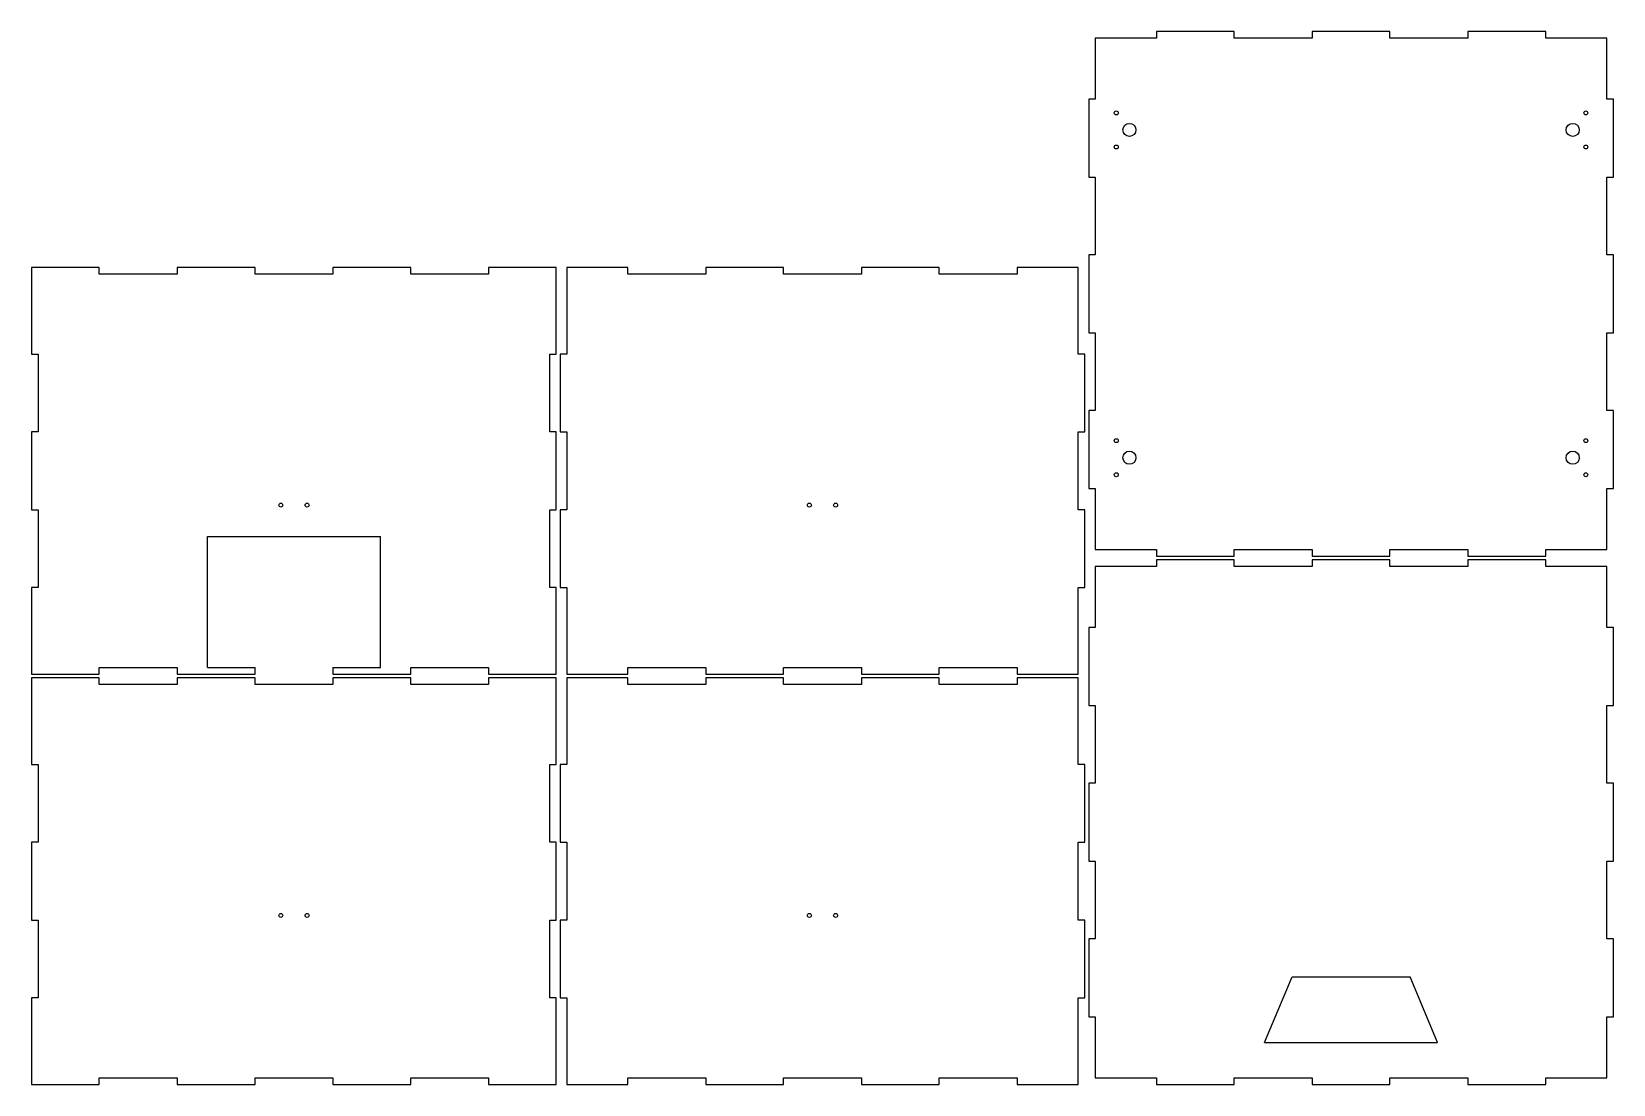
# Model space of a CAD drawing. Extents: x 0 to 1206, y 3 to 806.
import ezdxf

# ---------------------------------------------------------------- set-up
doc = ezdxf.new("R2010")
doc.units = 0
doc.header["$MEASUREMENT"] = 0
for name, color, linetype in [('BACK_OUTSIDECUTPATH', 7, 'Continuous'), ('BOTTOM_OUTSIDECUTPATH', 7, 'Continuous'), ('FRONT_OUTSIDECUTPATH', 7, 'Continuous'), ('LEFT_OUTSIDECUTPATH', 7, 'Continuous'), ('RIGHT_OUTSIDECUTPATH', 7, 'Continuous'), ('TOP_OUTSIDECUTPATH', 7, 'Continuous')]:
    doc.layers.add(name, color=color, linetype=linetype)

msp = doc.modelspace()

# ---------------------------------------------------------------- linework, layer by layer
for p, q in [((134, 321), (134, 421)), ((134, 421), (266, 421)), ((266, 321), (266, 421)), ((134, 321), (170.3125, 321)), ((229.6875, 321), (266, 321)), ((940, 35), (961, 85)), ((961, 85), (1051, 85)), ((1072, 35), (1051, 85)), ((940, 35), (1072, 35))]:
    msp.add_line(p, q)
for centre, radius in [((827, 744), 1.5), ((837, 731), 5), ((1175, 731), 5), ((1185, 744), 1.5), ((827, 718), 1.5), ((1185, 718), 1.5), ((827, 494), 1.5), ((1185, 494), 1.5), ((837, 481), 5), ((1175, 481), 5), ((827, 468), 1.5), ((1185, 468), 1.5), ((190, 444.834), 1.5), ((210, 444.834), 1.5), ((593, 444.834), 1.5), ((613, 444.834), 1.5), ((190, 131.834), 1.5), ((210, 131.834), 1.5), ((593, 131.834), 1.5), ((613, 131.834), 1.5)]:
    msp.add_circle(centre, radius)
at = {"layer": 'BACK_OUTSIDECUTPATH'}
for p, q in [((0, 626), (0, 560.0625)), ((51.5625, 626), (0, 626)), ((51.5625, 621), (51.5625, 626)), ((110.9375, 621), (51.5625, 621)), ((170.3125, 626), (110.9375, 626)), ((110.9375, 626), (110.9375, 621)), ((170.3125, 621), (170.3125, 626)), ((229.6875, 621), (170.3125, 621)), ((289.0625, 626), (229.6875, 626)), ((229.6875, 626), (229.6875, 621)), ((289.0625, 621), (289.0625, 626)), ((348.4375, 621), (289.0625, 621)), ((400, 626), (348.4375, 626)), ((348.4375, 626), (348.4375, 621)), ((400, 619.4375), (400, 626)), ((400, 560.0625), (400, 619.4375)), ((0, 560.0625), (5, 560.0625)), ((5, 560.0625), (5, 500.6875)), ((395, 500.6875), (395, 560.0625)), ((395, 560.0625), (400, 560.0625)), ((5, 500.6875), (0, 500.6875)), ((0, 500.6875), (0, 441.3125)), ((400, 500.6875), (395, 500.6875)), ((400, 441.3125), (400, 500.6875)), ((0, 441.3125), (5, 441.3125)), ((5, 441.3125), (5, 381.9375)), ((395, 381.9375), (395, 441.3125)), ((395, 441.3125), (400, 441.3125)), ((5, 381.9375), (0, 381.9375)), ((0, 381.9375), (0, 322.5625)), ((400, 381.9375), (395, 381.9375)), ((400, 316), (400, 381.9375)), ((0, 322.5625), (0, 316)), ((0, 316), (51.5625, 316)), ((51.5625, 316), (51.5625, 321)), ((51.5625, 321), (110.9375, 321)), ((110.9375, 321), (110.9375, 316)), ((110.9375, 316), (170.3125, 316)), ((170.3125, 316), (170.3125, 321)), ((229.6875, 321), (229.6875, 316)), ((229.6875, 316), (289.0625, 316)), ((289.0625, 316), (289.0625, 321)), ((289.0625, 321), (348.4375, 321)), ((348.4375, 321), (348.4375, 316)), ((348.4375, 316), (400, 316))]:
    msp.add_line(p, q, dxfattribs=at)
at = {"layer": 'BOTTOM_OUTSIDECUTPATH'}
for p, q in [((811, 801), (811, 754.4375)), ((857.5625, 801), (811, 801)), ((916.9375, 806), (857.5625, 806)), ((857.5625, 806), (857.5625, 801)), ((916.9375, 801), (916.9375, 806)), ((976.3125, 801), (916.9375, 801)), ((1035.6875, 806), (976.3125, 806)), ((976.3125, 806), (976.3125, 801)), ((1035.6875, 801), (1035.6875, 806)), ((1095.0625, 801), (1035.6875, 801)), ((1154.4375, 806), (1095.0625, 806)), ((1095.0625, 806), (1095.0625, 801)), ((1154.4375, 801), (1154.4375, 806)), ((1201, 801), (1154.4375, 801)), ((1201, 754.4375), (1201, 801)), ((811, 754.4375), (806, 754.4375)), ((806, 754.4375), (806, 695.0625)), ((1206, 754.4375), (1201, 754.4375)), ((1206, 695.0625), (1206, 754.4375)), ((806, 695.0625), (811, 695.0625)), ((811, 695.0625), (811, 635.6875)), ((1201, 635.6875), (1201, 695.0625)), ((1201, 695.0625), (1206, 695.0625)), ((811, 635.6875), (806, 635.6875)), ((806, 635.6875), (806, 576.3125)), ((1206, 635.6875), (1201, 635.6875)), ((1206, 576.3125), (1206, 635.6875)), ((806, 576.3125), (811, 576.3125)), ((811, 576.3125), (811, 516.9375)), ((1201, 516.9375), (1201, 576.3125)), ((1201, 576.3125), (1206, 576.3125)), ((811, 516.9375), (806, 516.9375)), ((806, 516.9375), (806, 457.5625)), ((1206, 516.9375), (1201, 516.9375)), ((1206, 457.5625), (1206, 516.9375)), ((806, 457.5625), (811, 457.5625)), ((811, 457.5625), (811, 411)), ((1201, 411), (1201, 457.5625)), ((1201, 457.5625), (1206, 457.5625)), ((811, 411), (857.5625, 411)), ((857.5625, 411), (857.5625, 406)), ((916.9375, 406), (916.9375, 411)), ((916.9375, 411), (976.3125, 411)), ((976.3125, 411), (976.3125, 406)), ((1035.6875, 406), (1035.6875, 411)), ((1035.6875, 411), (1095.0625, 411)), ((1095.0625, 411), (1095.0625, 406)), ((1154.4375, 406), (1154.4375, 411)), ((1154.4375, 411), (1201, 411)), ((857.5625, 406), (916.9375, 406)), ((976.3125, 406), (1035.6875, 406)), ((1095.0625, 406), (1154.4375, 406))]:
    msp.add_line(p, q, dxfattribs=at)
at = {"layer": 'FRONT_OUTSIDECUTPATH'}
for p, q in [((0, 313), (0, 247.0625)), ((51.5625, 313), (0, 313)), ((51.5625, 308), (51.5625, 313)), ((110.9375, 308), (51.5625, 308)), ((170.3125, 313), (110.9375, 313)), ((110.9375, 313), (110.9375, 308)), ((170.3125, 308), (170.3125, 313)), ((229.6875, 308), (170.3125, 308)), ((289.0625, 313), (229.6875, 313)), ((229.6875, 313), (229.6875, 308)), ((289.0625, 308), (289.0625, 313)), ((348.4375, 308), (289.0625, 308)), ((400, 313), (348.4375, 313)), ((348.4375, 313), (348.4375, 308)), ((400, 306.4375), (400, 313)), ((400, 247.0625), (400, 306.4375)), ((0, 247.0625), (5, 247.0625)), ((5, 247.0625), (5, 187.6875)), ((395, 187.6875), (395, 247.0625)), ((395, 247.0625), (400, 247.0625)), ((5, 187.6875), (0, 187.6875)), ((0, 187.6875), (0, 128.3125)), ((400, 187.6875), (395, 187.6875)), ((400, 128.3125), (400, 187.6875)), ((0, 128.3125), (5, 128.3125)), ((5, 128.3125), (5, 68.9375)), ((395, 68.9375), (395, 128.3125)), ((395, 128.3125), (400, 128.3125)), ((5, 68.9375), (0, 68.9375)), ((0, 68.9375), (0, 9.5625)), ((400, 68.9375), (395, 68.9375)), ((400, 3), (400, 68.9375)), ((0, 9.5625), (0, 3)), ((0, 3), (51.5625, 3)), ((51.5625, 3), (51.5625, 8)), ((51.5625, 8), (110.9375, 8)), ((110.9375, 8), (110.9375, 3)), ((110.9375, 3), (170.3125, 3)), ((170.3125, 3), (170.3125, 8)), ((170.3125, 8), (229.6875, 8)), ((229.6875, 8), (229.6875, 3)), ((229.6875, 3), (289.0625, 3)), ((289.0625, 3), (289.0625, 8)), ((289.0625, 8), (348.4375, 8)), ((348.4375, 8), (348.4375, 3)), ((348.4375, 3), (400, 3))]:
    msp.add_line(p, q, dxfattribs=at)
at = {"layer": 'LEFT_OUTSIDECUTPATH'}
for p, q in [((408, 313), (408, 247.0625)), ((454.5625, 313), (408, 313)), ((454.5625, 308), (454.5625, 313)), ((513.9375, 308), (454.5625, 308)), ((573.3125, 313), (513.9375, 313)), ((513.9375, 313), (513.9375, 308)), ((573.3125, 308), (573.3125, 313)), ((632.6875, 308), (573.3125, 308)), ((692.0625, 313), (632.6875, 313)), ((632.6875, 313), (632.6875, 308)), ((692.0625, 308), (692.0625, 313)), ((751.4375, 308), (692.0625, 308)), ((798, 313), (751.4375, 313)), ((751.4375, 313), (751.4375, 308)), ((798, 306.4375), (798, 313)), ((798, 247.0625), (798, 306.4375)), ((408, 247.0625), (403, 247.0625)), ((403, 247.0625), (403, 187.6875)), ((803, 247.0625), (798, 247.0625)), ((803, 187.6875), (803, 247.0625)), ((403, 187.6875), (408, 187.6875)), ((408, 187.6875), (408, 128.3125)), ((798, 128.3125), (798, 187.6875)), ((798, 187.6875), (803, 187.6875)), ((408, 128.3125), (403, 128.3125)), ((403, 128.3125), (403, 68.9375)), ((803, 128.3125), (798, 128.3125)), ((803, 68.9375), (803, 128.3125)), ((403, 68.9375), (408, 68.9375)), ((408, 68.9375), (408, 9.5625)), ((798, 3), (798, 68.9375)), ((798, 68.9375), (803, 68.9375)), ((408, 9.5625), (408, 3)), ((408, 3), (454.5625, 3)), ((454.5625, 3), (454.5625, 8)), ((454.5625, 8), (513.9375, 8)), ((513.9375, 8), (513.9375, 3)), ((513.9375, 3), (573.3125, 3)), ((573.3125, 3), (573.3125, 8)), ((573.3125, 8), (632.6875, 8)), ((632.6875, 8), (632.6875, 3)), ((632.6875, 3), (692.0625, 3)), ((692.0625, 3), (692.0625, 8)), ((692.0625, 8), (751.4375, 8)), ((751.4375, 8), (751.4375, 3)), ((751.4375, 3), (798, 3))]:
    msp.add_line(p, q, dxfattribs=at)
at = {"layer": 'RIGHT_OUTSIDECUTPATH'}
for p, q in [((408, 626), (408, 560.0625)), ((454.5625, 626), (408, 626)), ((454.5625, 621), (454.5625, 626)), ((513.9375, 621), (454.5625, 621)), ((573.3125, 626), (513.9375, 626)), ((513.9375, 626), (513.9375, 621)), ((573.3125, 621), (573.3125, 626)), ((632.6875, 621), (573.3125, 621)), ((692.0625, 626), (632.6875, 626)), ((632.6875, 626), (632.6875, 621)), ((692.0625, 621), (692.0625, 626)), ((751.4375, 621), (692.0625, 621)), ((798, 626), (751.4375, 626)), ((751.4375, 626), (751.4375, 621)), ((798, 619.4375), (798, 626)), ((798, 560.0625), (798, 619.4375)), ((408, 560.0625), (403, 560.0625)), ((403, 560.0625), (403, 500.6875)), ((803, 560.0625), (798, 560.0625)), ((803, 500.6875), (803, 560.0625)), ((403, 500.6875), (408, 500.6875)), ((408, 500.6875), (408, 441.3125)), ((798, 441.3125), (798, 500.6875)), ((798, 500.6875), (803, 500.6875)), ((408, 441.3125), (403, 441.3125)), ((403, 441.3125), (403, 381.9375)), ((803, 441.3125), (798, 441.3125)), ((803, 381.9375), (803, 441.3125)), ((403, 381.9375), (408, 381.9375)), ((408, 381.9375), (408, 322.5625)), ((798, 316), (798, 381.9375)), ((798, 381.9375), (803, 381.9375)), ((408, 322.5625), (408, 316)), ((408, 316), (454.5625, 316)), ((454.5625, 316), (454.5625, 321)), ((454.5625, 321), (513.9375, 321)), ((513.9375, 321), (513.9375, 316)), ((513.9375, 316), (573.3125, 316)), ((573.3125, 316), (573.3125, 321)), ((573.3125, 321), (632.6875, 321)), ((632.6875, 321), (632.6875, 316)), ((632.6875, 316), (692.0625, 316)), ((692.0625, 316), (692.0625, 321)), ((692.0625, 321), (751.4375, 321)), ((751.4375, 321), (751.4375, 316)), ((751.4375, 316), (798, 316))]:
    msp.add_line(p, q, dxfattribs=at)
at = {"layer": 'TOP_OUTSIDECUTPATH'}
for p, q in [((811, 398), (811, 351.4375)), ((857.5625, 398), (811, 398)), ((916.9375, 403), (857.5625, 403)), ((857.5625, 403), (857.5625, 398)), ((916.9375, 398), (916.9375, 403)), ((976.3125, 398), (916.9375, 398)), ((1035.6875, 403), (976.3125, 403)), ((976.3125, 403), (976.3125, 398)), ((1035.6875, 398), (1035.6875, 403)), ((1095.0625, 398), (1035.6875, 398)), ((1154.4375, 403), (1095.0625, 403)), ((1095.0625, 403), (1095.0625, 398)), ((1154.4375, 398), (1154.4375, 403)), ((1201, 398), (1154.4375, 398)), ((1201, 351.4375), (1201, 398)), ((811, 351.4375), (806, 351.4375)), ((806, 351.4375), (806, 292.0625)), ((1206, 351.4375), (1201, 351.4375)), ((1206, 292.0625), (1206, 351.4375)), ((806, 292.0625), (811, 292.0625)), ((811, 292.0625), (811, 232.6875)), ((1201, 232.6875), (1201, 292.0625)), ((1201, 292.0625), (1206, 292.0625)), ((811, 232.6875), (806, 232.6875)), ((806, 232.6875), (806, 173.3125)), ((1206, 232.6875), (1201, 232.6875)), ((1206, 173.3125), (1206, 232.6875)), ((806, 173.3125), (811, 173.3125)), ((811, 173.3125), (811, 113.9375)), ((1201, 113.9375), (1201, 173.3125)), ((1201, 173.3125), (1206, 173.3125)), ((811, 113.9375), (806, 113.9375)), ((806, 113.9375), (806, 54.5625)), ((1206, 113.9375), (1201, 113.9375)), ((1206, 54.5625), (1206, 113.9375)), ((806, 54.5625), (811, 54.5625)), ((811, 54.5625), (811, 8)), ((1201, 8), (1201, 54.5625)), ((1201, 54.5625), (1206, 54.5625)), ((811, 8), (857.5625, 8)), ((857.5625, 8), (857.5625, 3)), ((857.5625, 3), (916.9375, 3)), ((916.9375, 3), (916.9375, 8)), ((916.9375, 8), (976.3125, 8)), ((976.3125, 8), (976.3125, 3)), ((976.3125, 3), (1035.6875, 3)), ((1035.6875, 3), (1035.6875, 8)), ((1035.6875, 8), (1095.0625, 8)), ((1095.0625, 8), (1095.0625, 3)), ((1095.0625, 3), (1154.4375, 3)), ((1154.4375, 3), (1154.4375, 8)), ((1154.4375, 8), (1201, 8))]:
    msp.add_line(p, q, dxfattribs=at)

doc.saveas('drawing.dxf')
